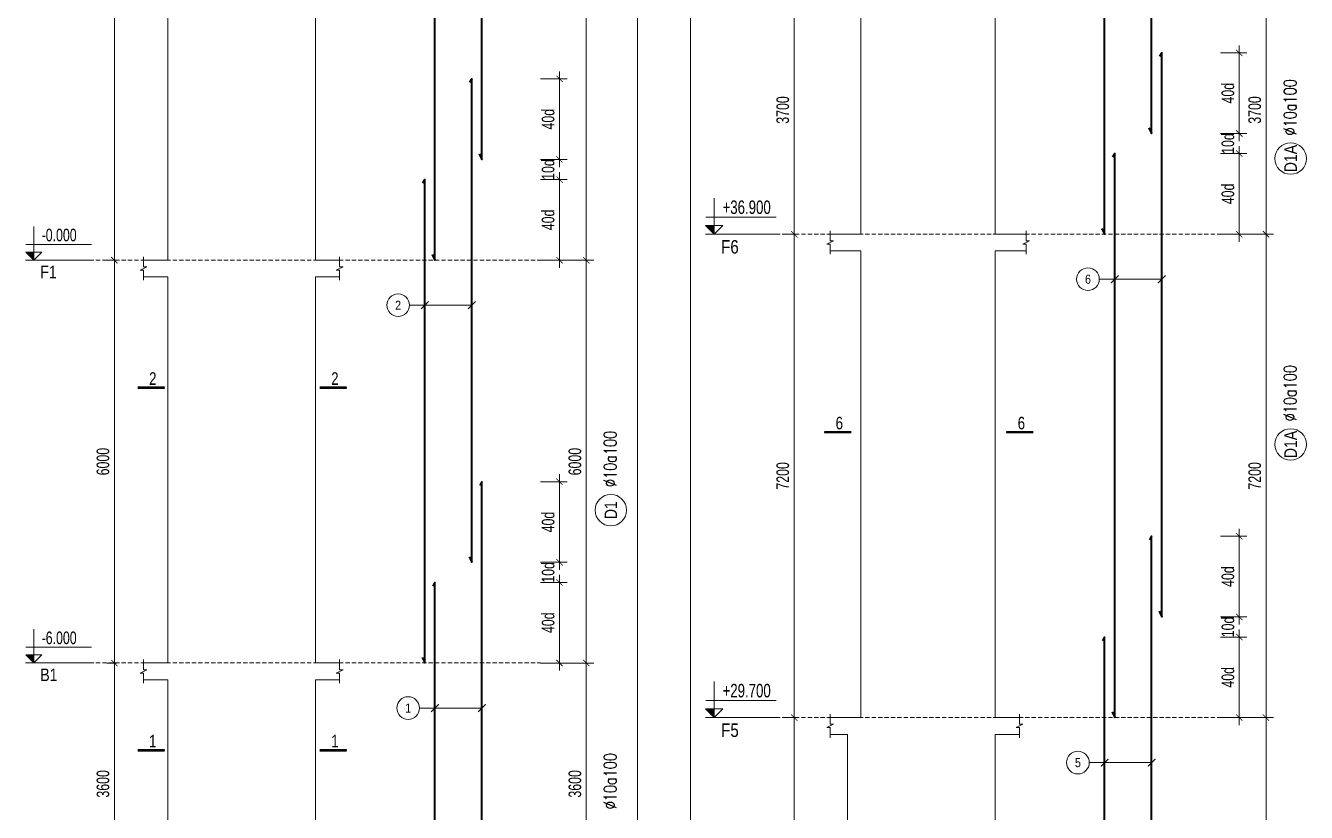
# Model space of a CAD drawing. Header units: millimetres. Extents: x 415878 to 795945, y 85573 to 378758.
# Drawn here: x 685325 to 704398, y 345354 to 357072 of the extents above; entities that cross this region are included whole.
import ezdxf
from ezdxf.enums import TextEntityAlignment as Align
from ezdxf.xclip import XClip

# ---------------------------------------------------------------- set-up
doc = ezdxf.new("R2010")
doc.units = ezdxf.units.MM
doc.linetypes.add('DASHED2', pattern=[9.525, 6.35, -3.175])
doc.layers.get('0').update_dxf_attribs({"lineweight": 20})
doc.layers.get('Defpoints').update_dxf_attribs({"color": 151, "lineweight": 9})
for name, color, linetype, lineweight in [('NDC_S_ANNO', 7, 'Continuous', 20), ('NDC_S_CONTINUOUS', 3, 'Continuous', 20), ('NDC_S_DIM', 1, 'Continuous', 15), ('NDC_S_ENG TITLE', 3, 'Continuous', 20), ('NDC_S_HATCH MATERIAL', 8, 'Continuous', 13), ('NDC_S_LEADER', 1, 'Continuous', 15), ('NDC_S_REBAR NO.', 7, 'Continuous', 20), ('NDC_S_REBAR NO. BOX', 1, 'Continuous', 9), ('NDC_S_STIRRUP', 4, 'Continuous', 40), ('NDC_S_TEXT SYMBOL', 7, 'Continuous', 20), ('NDC_S_VN TEXT', 7, 'Continuous', 20)]:
    doc.layers.add(name, color=color, linetype=linetype, lineweight=lineweight)
doc.styles.add('NDC_ANNO', font='', dxfattribs={"width": 0.8})
doc.styles.add('NDC_ARIAL', font='arial.ttf', dxfattribs={"width": 0.85})
doc.styles.add('NDC_DIM', font='', dxfattribs={"width": 0.75})
doc.styles.add('NDC_ROMANS', font='romans.shx', dxfattribs={"width": 0.7})
doc.styles.add('NDC_VIE TXT', font='arial.ttf', dxfattribs={"width": 0.8})
doc.styles.get('NDC_ANNO').set_extended_font_data('Dotum')
doc.styles.get('NDC_DIM').set_extended_font_data('Dotum')
doc.dimstyles.new('NDC_dim_75', dxfattribs={"dimscale": 75, "dimtxt": 2.5, "dimasz": 1.5, "dimexe": 1.5, "dimexo": 2.5, "dimgap": 1, "dimtad": 1, "dimdec": 0, "dimzin": 0, "dimdsep": 46, "dimtxsty": 'NDC_DIM', "dimblk": 'DIMMARK', "dimcen": 0.09, "dimdle": 1.2, "dimclrd": 1, "dimclre": 1, "dimclrt": 3, "dimadec": 0, "dimazin": 0, "dimtfac": 1, "dimtdec": 0, "dimtix": 1, "dimtofl": 0, "dimtmove": 0, "dimatfit": 3, "dimfxl": 8, "dimfxlon": 1, "dimtolj": 1, "dimtzin": 0, "dimarcsym": 0})

# ---------------------------------------------------------------- blocks, each defined once
blk = doc.blocks.new('*U25')
at = {"layer": 'NDC_S_ANNO', "color": 0, "linetype": 'ByBlock', "lineweight": -2}
blk.add_line((-4.36, 0), (1, 0), dxfattribs=at)
at = {"layer": 'NDC_S_ANNO', "ltscale": 0.005, "const_width": 0.5}
blk.add_lwpolyline([(1, 0), (-4.36, 0)], dxfattribs=at)
at = {"layer": 'NDC_S_TEXT SYMBOL', "linetype": 'ByBlock', "lineweight": -2, "style": 'NDC_ANNO', "width": 0.8}
blk.add_attdef('DETAIL', text='', height=2.5, dxfattribs=at).set_placement((-0.64, 1.82), align=Align.MIDDLE_RIGHT)
blk = doc.blocks.new('*U26')
at = {"layer": 'NDC_S_ANNO', "color": 0, "linetype": 'ByBlock', "lineweight": -2}
blk.add_line((1, 0), (-4.36, 0), dxfattribs=at)
at = {"layer": 'NDC_S_ANNO', "ltscale": 0.005, "const_width": 0.5}
blk.add_lwpolyline([(1, 0), (-4.36, 0)], dxfattribs=at)
at = {"layer": 'NDC_S_TEXT SYMBOL', "linetype": 'ByBlock', "lineweight": -2, "style": 'NDC_ANNO', "width": 0.8}
blk.add_attdef('DETAIL', text='', height=2.5, dxfattribs=at).set_placement((-0.64, 1.82), align=Align.MIDDLE_RIGHT)
blk = doc.blocks.new('DIMMARK')
at = {"layer": 'NDC_S_DIM', "color": 1}
blk.add_line((-1.5, 0), (1, 0), dxfattribs=at)
at = {"layer": 'NDC_S_DIM', "color": 2, "const_width": 0.1}
blk.add_lwpolyline([(-0.42, -0.42), (0.42, 0.42)], dxfattribs=at)
blk = doc.blocks.new('*D663')
at = {"layer": 'Defpoints', "color": 0, "transparency": 16777216}
for p in [(477508, 95329), (477726, 95329), (477726, 91729)]:
    blk.add_point(p, dxfattribs=at)
at = {"layer": 'NDC_S_HATCH MATERIAL', "color": 1, "lineweight": -2, "transparency": 16777216}
for p, q in [((477539, 95329), (477395, 95329)), ((477508, 91842), (477508, 95217)), ((477539, 91729), (477395, 91729))]:
    blk.add_line(p, q, dxfattribs=at)
at = {"layer": 'NDC_S_HATCH MATERIAL', "color": 1, "lineweight": -2, "transparency": 16777216, "xscale": 112.5, "yscale": 112.5, "zscale": 112.5}
for p, rotation in [((477508, 95329), 90), ((477508, 91729), 270)]:
    blk.add_blockref('DIMMARK', p, dxfattribs=dict(at, rotation=rotation))
at = {"layer": 'NDC_S_HATCH MATERIAL', "color": 3, "transparency": 16777216, "insert": (477339, 93529), "char_height": 187.5, "attachment_point": 5, "rotation": 90, "style": 'NDC_DIM'}
blk.add_mtext('\\A1;3600', dxfattribs=at)
blk = doc.blocks.new('*D664')
at = {"layer": 'Defpoints', "color": 0, "transparency": 16777216}
for p in [(477508, 101329), (477726, 101329), (477726, 95329)]:
    blk.add_point(p, dxfattribs=at)
at = {"layer": 'NDC_S_HATCH MATERIAL', "color": 1, "lineweight": -2, "transparency": 16777216}
for p, q in [((477539, 101329), (477395, 101329)), ((477508, 95442), (477508, 101217)), ((477539, 95329), (477395, 95329))]:
    blk.add_line(p, q, dxfattribs=at)
at = {"layer": 'NDC_S_HATCH MATERIAL', "color": 1, "lineweight": -2, "transparency": 16777216, "xscale": 112.5, "yscale": 112.5, "zscale": 112.5}
for p, rotation in [((477508, 101329), 90), ((477508, 95329), 270)]:
    blk.add_blockref('DIMMARK', p, dxfattribs=dict(at, rotation=rotation))
at = {"layer": 'NDC_S_HATCH MATERIAL', "color": 3, "transparency": 16777216, "insert": (477339, 98329), "char_height": 187.5, "attachment_point": 5, "rotation": 90, "style": 'NDC_DIM'}
blk.add_mtext('\\A1;6000', dxfattribs=at)
blk = doc.blocks.new('*D665')
at = {"layer": 'Defpoints', "color": 0, "transparency": 16777216}
for p in [(477508, 111329), (477726, 111329), (477726, 101329)]:
    blk.add_point(p, dxfattribs=at)
at = {"layer": 'NDC_S_HATCH MATERIAL', "color": 1, "lineweight": -2, "transparency": 16777216}
for p, q in [((477539, 111329), (477395, 111329)), ((477508, 101442), (477508, 111217)), ((477539, 101329), (477395, 101329))]:
    blk.add_line(p, q, dxfattribs=at)
at = {"layer": 'NDC_S_HATCH MATERIAL', "color": 1, "lineweight": -2, "transparency": 16777216, "xscale": 112.5, "yscale": 112.5, "zscale": 112.5}
for p, rotation in [((477508, 111329), 90), ((477508, 101329), 270)]:
    blk.add_blockref('DIMMARK', p, dxfattribs=dict(at, rotation=rotation))
at = {"layer": 'NDC_S_HATCH MATERIAL', "color": 3, "transparency": 16777216, "insert": (477339, 106329), "char_height": 187.5, "attachment_point": 5, "rotation": 90, "style": 'NDC_DIM'}
blk.add_mtext('\\A1;10000', dxfattribs=at)
blk = doc.blocks.new('*D668')
at = {"layer": 'Defpoints', "color": 0, "transparency": 16777216}
for p in [(477508, 131029), (477726, 131029), (477726, 123329)]:
    blk.add_point(p, dxfattribs=at)
at = {"layer": 'NDC_S_HATCH MATERIAL', "color": 1, "lineweight": -2, "transparency": 16777216}
for p, q in [((477539, 131029), (477395, 131029)), ((477508, 123442), (477508, 130917)), ((477539, 123329), (477395, 123329))]:
    blk.add_line(p, q, dxfattribs=at)
at = {"layer": 'NDC_S_HATCH MATERIAL', "color": 1, "lineweight": -2, "transparency": 16777216, "xscale": 112.5, "yscale": 112.5, "zscale": 112.5}
for p, rotation in [((477508, 131029), 90), ((477508, 123329), 270)]:
    blk.add_blockref('DIMMARK', p, dxfattribs=dict(at, rotation=rotation))
at = {"layer": 'NDC_S_HATCH MATERIAL', "color": 3, "transparency": 16777216, "insert": (477339, 127179), "char_height": 187.5, "attachment_point": 5, "rotation": 90, "style": 'NDC_DIM'}
blk.add_mtext('\\A1;7700', dxfattribs=at)
blk = doc.blocks.new('*D669')
at = {"layer": 'Defpoints', "color": 0, "transparency": 16777216}
for p in [(477508, 138229), (477726, 138229), (477726, 131029)]:
    blk.add_point(p, dxfattribs=at)
at = {"layer": 'NDC_S_HATCH MATERIAL', "color": 1, "lineweight": -2, "transparency": 16777216}
for p, q in [((477539, 138229), (477395, 138229)), ((477508, 131142), (477508, 138117)), ((477539, 131029), (477395, 131029))]:
    blk.add_line(p, q, dxfattribs=at)
at = {"layer": 'NDC_S_HATCH MATERIAL', "color": 1, "lineweight": -2, "transparency": 16777216, "xscale": 112.5, "yscale": 112.5, "zscale": 112.5}
for p, rotation in [((477508, 138229), 90), ((477508, 131029), 270)]:
    blk.add_blockref('DIMMARK', p, dxfattribs=dict(at, rotation=rotation))
at = {"layer": 'NDC_S_HATCH MATERIAL', "color": 3, "transparency": 16777216, "insert": (477339, 134629), "char_height": 187.5, "attachment_point": 5, "rotation": 90, "style": 'NDC_DIM'}
blk.add_mtext('\\A1;7200', dxfattribs=at)
blk = doc.blocks.new('*D670')
at = {"layer": 'Defpoints', "color": 0, "transparency": 16777216}
for p in [(477508, 141929), (477726, 141929), (477726, 138229)]:
    blk.add_point(p, dxfattribs=at)
at = {"layer": 'NDC_S_HATCH MATERIAL', "color": 1, "lineweight": -2, "transparency": 16777216}
for p, q in [((477539, 141929), (477395, 141929)), ((477508, 138342), (477508, 141817)), ((477539, 138229), (477395, 138229))]:
    blk.add_line(p, q, dxfattribs=at)
at = {"layer": 'NDC_S_HATCH MATERIAL', "color": 1, "lineweight": -2, "transparency": 16777216, "xscale": 112.5, "yscale": 112.5, "zscale": 112.5}
for p, rotation in [((477508, 141929), 90), ((477508, 138229), 270)]:
    blk.add_blockref('DIMMARK', p, dxfattribs=dict(at, rotation=rotation))
at = {"layer": 'NDC_S_HATCH MATERIAL', "color": 3, "transparency": 16777216, "insert": (477339, 140079), "char_height": 187.5, "attachment_point": 5, "rotation": 90, "style": 'NDC_DIM'}
blk.add_mtext('\\A1;3700', dxfattribs=at)
blk = doc.blocks.new('*D701')
at = {"layer": 'Defpoints', "color": 0, "transparency": 16777216}
for p in [(480503, 96529), (484137, 96529), (480503, 95329)]:
    blk.add_point(p, dxfattribs=at)
at = {"layer": 'NDC_S_HATCH MATERIAL', "color": 1, "lineweight": -2, "transparency": 16777216}
for p, q in [((483856, 96529), (484249, 96529)), ((484137, 95442), (484137, 96417)), ((483856, 95329), (484249, 95329))]:
    blk.add_line(p, q, dxfattribs=at)
at = {"layer": 'NDC_S_HATCH MATERIAL', "color": 1, "lineweight": -2, "transparency": 16777216, "xscale": 112.5, "yscale": 112.5, "zscale": 112.5}
for p, rotation in [((484137, 96529), 90), ((484137, 95329), 270)]:
    blk.add_blockref('DIMMARK', p, dxfattribs=dict(at, rotation=rotation))
at = {"layer": 'NDC_S_HATCH MATERIAL', "color": 3, "transparency": 16777216, "insert": (483968, 95929), "char_height": 187.5, "attachment_point": 5, "rotation": 90, "style": 'NDC_DIM'}
blk.add_mtext('\\A1;\\A1;40d', dxfattribs=at)
blk = doc.blocks.new('*D702')
at = {"layer": 'Defpoints', "color": 0, "transparency": 16777216}
for p in [(480503, 96829), (484137, 96829), (480503, 96529)]:
    blk.add_point(p, dxfattribs=at)
at = {"layer": 'NDC_S_HATCH MATERIAL', "color": 1, "lineweight": -2, "transparency": 16777216}
for p, q in [((484137, 96942), (484137, 97054)), ((483856, 96829), (484249, 96829)), ((483856, 96529), (484249, 96529)), ((484137, 96417), (484137, 96304))]:
    blk.add_line(p, q, dxfattribs=at)
at = {"layer": 'NDC_S_HATCH MATERIAL', "color": 1, "lineweight": -2, "transparency": 16777216, "xscale": 112.5, "yscale": 112.5, "zscale": 112.5}
for p, rotation in [((484137, 96829), 270), ((484137, 96529), 90)]:
    blk.add_blockref('DIMMARK', p, dxfattribs=dict(at, rotation=rotation))
at = {"layer": 'NDC_S_HATCH MATERIAL', "color": 3, "transparency": 16777216, "insert": (483968, 96679), "char_height": 187.5, "attachment_point": 5, "rotation": 90, "style": 'NDC_DIM'}
blk.add_mtext('\\A1;\\A1;10d', dxfattribs=at)
blk = doc.blocks.new('*D703')
at = {"layer": 'Defpoints', "color": 0, "transparency": 16777216}
for p in [(480503, 98029), (484137, 98029), (480503, 96829)]:
    blk.add_point(p, dxfattribs=at)
at = {"layer": 'NDC_S_HATCH MATERIAL', "color": 1, "lineweight": -2, "transparency": 16777216}
for p, q in [((483856, 98029), (484249, 98029)), ((484137, 96942), (484137, 97917)), ((483856, 96829), (484249, 96829))]:
    blk.add_line(p, q, dxfattribs=at)
at = {"layer": 'NDC_S_HATCH MATERIAL', "color": 1, "lineweight": -2, "transparency": 16777216, "xscale": 112.5, "yscale": 112.5, "zscale": 112.5}
for p, rotation in [((484137, 98029), 90), ((484137, 96829), 270)]:
    blk.add_blockref('DIMMARK', p, dxfattribs=dict(at, rotation=rotation))
at = {"layer": 'NDC_S_HATCH MATERIAL', "color": 3, "transparency": 16777216, "insert": (483968, 97429), "char_height": 187.5, "attachment_point": 5, "rotation": 90, "style": 'NDC_DIM'}
blk.add_mtext('\\A1;\\A1;40d', dxfattribs=at)
blk = doc.blocks.new('*D704')
at = {"layer": 'Defpoints', "color": 0, "transparency": 16777216}
for p in [(480503, 102529), (484137, 102529), (480503, 101329)]:
    blk.add_point(p, dxfattribs=at)
at = {"layer": 'NDC_S_HATCH MATERIAL', "color": 1, "lineweight": -2, "transparency": 16777216}
for p, q in [((483856, 102529), (484249, 102529)), ((484137, 101442), (484137, 102417)), ((483856, 101329), (484249, 101329))]:
    blk.add_line(p, q, dxfattribs=at)
at = {"layer": 'NDC_S_HATCH MATERIAL', "color": 1, "lineweight": -2, "transparency": 16777216, "xscale": 112.5, "yscale": 112.5, "zscale": 112.5}
for p, rotation in [((484137, 102529), 90), ((484137, 101329), 270)]:
    blk.add_blockref('DIMMARK', p, dxfattribs=dict(at, rotation=rotation))
at = {"layer": 'NDC_S_HATCH MATERIAL', "color": 3, "transparency": 16777216, "insert": (483968, 101929), "char_height": 187.5, "attachment_point": 5, "rotation": 90, "style": 'NDC_DIM'}
blk.add_mtext('\\A1;\\A1;40d', dxfattribs=at)
blk = doc.blocks.new('*D705')
at = {"layer": 'Defpoints', "color": 0, "transparency": 16777216}
for p in [(480503, 102829), (484137, 102829), (480503, 102529)]:
    blk.add_point(p, dxfattribs=at)
at = {"layer": 'NDC_S_HATCH MATERIAL', "color": 1, "lineweight": -2, "transparency": 16777216}
for p, q in [((484137, 102942), (484137, 103054)), ((483856, 102829), (484249, 102829)), ((483856, 102529), (484249, 102529)), ((484137, 102417), (484137, 102304))]:
    blk.add_line(p, q, dxfattribs=at)
at = {"layer": 'NDC_S_HATCH MATERIAL', "color": 1, "lineweight": -2, "transparency": 16777216, "xscale": 112.5, "yscale": 112.5, "zscale": 112.5}
for p, rotation in [((484137, 102829), 270), ((484137, 102529), 90)]:
    blk.add_blockref('DIMMARK', p, dxfattribs=dict(at, rotation=rotation))
at = {"layer": 'NDC_S_HATCH MATERIAL', "color": 3, "transparency": 16777216, "insert": (483968, 102679), "char_height": 187.5, "attachment_point": 5, "rotation": 90, "style": 'NDC_DIM'}
blk.add_mtext('\\A1;\\A1;10d', dxfattribs=at)
blk = doc.blocks.new('*D706')
at = {"layer": 'Defpoints', "color": 0, "transparency": 16777216}
for p in [(480503, 104029), (484137, 104029), (480503, 102829)]:
    blk.add_point(p, dxfattribs=at)
at = {"layer": 'NDC_S_HATCH MATERIAL', "color": 1, "lineweight": -2, "transparency": 16777216}
for p, q in [((483856, 104029), (484249, 104029)), ((484137, 102942), (484137, 103917)), ((483856, 102829), (484249, 102829))]:
    blk.add_line(p, q, dxfattribs=at)
at = {"layer": 'NDC_S_HATCH MATERIAL', "color": 1, "lineweight": -2, "transparency": 16777216, "xscale": 112.5, "yscale": 112.5, "zscale": 112.5}
for p, rotation in [((484137, 104029), 90), ((484137, 102829), 270)]:
    blk.add_blockref('DIMMARK', p, dxfattribs=dict(at, rotation=rotation))
at = {"layer": 'NDC_S_HATCH MATERIAL', "color": 3, "transparency": 16777216, "insert": (483968, 103429), "char_height": 187.5, "attachment_point": 5, "rotation": 90, "style": 'NDC_DIM'}
blk.add_mtext('\\A1;\\A1;40d', dxfattribs=at)
blk = doc.blocks.new('*D716')
at = {"layer": 'Defpoints', "color": 0, "transparency": 16777216}
for p in [(480503, 132229), (484137, 132229), (480503, 131029)]:
    blk.add_point(p, dxfattribs=at)
at = {"layer": 'NDC_S_HATCH MATERIAL', "color": 1, "lineweight": -2, "transparency": 16777216}
for p, q in [((483856, 132229), (484249, 132229)), ((484137, 131142), (484137, 132117)), ((483856, 131029), (484249, 131029))]:
    blk.add_line(p, q, dxfattribs=at)
at = {"layer": 'NDC_S_HATCH MATERIAL', "color": 1, "lineweight": -2, "transparency": 16777216, "xscale": 112.5, "yscale": 112.5, "zscale": 112.5}
for p, rotation in [((484137, 132229), 90), ((484137, 131029), 270)]:
    blk.add_blockref('DIMMARK', p, dxfattribs=dict(at, rotation=rotation))
at = {"layer": 'NDC_S_HATCH MATERIAL', "color": 3, "transparency": 16777216, "insert": (483968, 131629), "char_height": 187.5, "attachment_point": 5, "rotation": 90, "style": 'NDC_DIM'}
blk.add_mtext('\\A1;\\A1;40d', dxfattribs=at)
blk = doc.blocks.new('*D717')
at = {"layer": 'Defpoints', "color": 0, "transparency": 16777216}
for p in [(480503, 132529), (484137, 132529), (480503, 132229)]:
    blk.add_point(p, dxfattribs=at)
at = {"layer": 'NDC_S_HATCH MATERIAL', "color": 1, "lineweight": -2, "transparency": 16777216}
for p, q in [((484137, 132642), (484137, 132754)), ((483856, 132529), (484249, 132529)), ((483856, 132229), (484249, 132229)), ((484137, 132117), (484137, 132004))]:
    blk.add_line(p, q, dxfattribs=at)
at = {"layer": 'NDC_S_HATCH MATERIAL', "color": 1, "lineweight": -2, "transparency": 16777216, "xscale": 112.5, "yscale": 112.5, "zscale": 112.5}
for p, rotation in [((484137, 132529), 270), ((484137, 132229), 90)]:
    blk.add_blockref('DIMMARK', p, dxfattribs=dict(at, rotation=rotation))
at = {"layer": 'NDC_S_HATCH MATERIAL', "color": 3, "transparency": 16777216, "insert": (483968, 132379), "char_height": 187.5, "attachment_point": 5, "rotation": 90, "style": 'NDC_DIM'}
blk.add_mtext('\\A1;\\A1;10d', dxfattribs=at)
blk = doc.blocks.new('*D718')
at = {"layer": 'Defpoints', "color": 0, "transparency": 16777216}
for p in [(480503, 133729), (484137, 133729), (480503, 132529)]:
    blk.add_point(p, dxfattribs=at)
at = {"layer": 'NDC_S_HATCH MATERIAL', "color": 1, "lineweight": -2, "transparency": 16777216}
for p, q in [((483856, 133729), (484249, 133729)), ((484137, 132642), (484137, 133617)), ((483856, 132529), (484249, 132529))]:
    blk.add_line(p, q, dxfattribs=at)
at = {"layer": 'NDC_S_HATCH MATERIAL', "color": 1, "lineweight": -2, "transparency": 16777216, "xscale": 112.5, "yscale": 112.5, "zscale": 112.5}
for p, rotation in [((484137, 133729), 90), ((484137, 132529), 270)]:
    blk.add_blockref('DIMMARK', p, dxfattribs=dict(at, rotation=rotation))
at = {"layer": 'NDC_S_HATCH MATERIAL', "color": 3, "transparency": 16777216, "insert": (483968, 133129), "char_height": 187.5, "attachment_point": 5, "rotation": 90, "style": 'NDC_DIM'}
blk.add_mtext('\\A1;\\A1;40d', dxfattribs=at)
blk = doc.blocks.new('*D719')
at = {"layer": 'Defpoints', "color": 0, "transparency": 16777216}
for p in [(480503, 139429), (484137, 139429), (480503, 138229)]:
    blk.add_point(p, dxfattribs=at)
at = {"layer": 'NDC_S_HATCH MATERIAL', "color": 1, "lineweight": -2, "transparency": 16777216}
for p, q in [((483856, 139429), (484249, 139429)), ((484137, 138342), (484137, 139317)), ((483856, 138229), (484249, 138229))]:
    blk.add_line(p, q, dxfattribs=at)
at = {"layer": 'NDC_S_HATCH MATERIAL', "color": 1, "lineweight": -2, "transparency": 16777216, "xscale": 112.5, "yscale": 112.5, "zscale": 112.5}
for p, rotation in [((484137, 139429), 90), ((484137, 138229), 270)]:
    blk.add_blockref('DIMMARK', p, dxfattribs=dict(at, rotation=rotation))
at = {"layer": 'NDC_S_HATCH MATERIAL', "color": 3, "transparency": 16777216, "insert": (483968, 138829), "char_height": 187.5, "attachment_point": 5, "rotation": 90, "style": 'NDC_DIM'}
blk.add_mtext('\\A1;\\A1;40d', dxfattribs=at)
blk = doc.blocks.new('*D720')
at = {"layer": 'Defpoints', "color": 0, "transparency": 16777216}
for p in [(480503, 139729), (484137, 139729), (480503, 139429)]:
    blk.add_point(p, dxfattribs=at)
at = {"layer": 'NDC_S_HATCH MATERIAL', "color": 1, "lineweight": -2, "transparency": 16777216}
for p, q in [((484137, 139842), (484137, 139954)), ((483856, 139729), (484249, 139729)), ((483856, 139429), (484249, 139429)), ((484137, 139317), (484137, 139204))]:
    blk.add_line(p, q, dxfattribs=at)
at = {"layer": 'NDC_S_HATCH MATERIAL', "color": 1, "lineweight": -2, "transparency": 16777216, "xscale": 112.5, "yscale": 112.5, "zscale": 112.5}
for p, rotation in [((484137, 139729), 270), ((484137, 139429), 90)]:
    blk.add_blockref('DIMMARK', p, dxfattribs=dict(at, rotation=rotation))
at = {"layer": 'NDC_S_HATCH MATERIAL', "color": 3, "transparency": 16777216, "insert": (483968, 139579), "char_height": 187.5, "attachment_point": 5, "rotation": 90, "style": 'NDC_DIM'}
blk.add_mtext('\\A1;\\A1;10d', dxfattribs=at)
blk = doc.blocks.new('*D721')
at = {"layer": 'Defpoints', "color": 0, "transparency": 16777216}
for p in [(480503, 140929), (484137, 140929), (480503, 139729)]:
    blk.add_point(p, dxfattribs=at)
at = {"layer": 'NDC_S_HATCH MATERIAL', "color": 1, "lineweight": -2, "transparency": 16777216}
for p, q in [((483856, 140929), (484249, 140929)), ((484137, 139842), (484137, 140817)), ((483856, 139729), (484249, 139729))]:
    blk.add_line(p, q, dxfattribs=at)
at = {"layer": 'NDC_S_HATCH MATERIAL', "color": 1, "lineweight": -2, "transparency": 16777216, "xscale": 112.5, "yscale": 112.5, "zscale": 112.5}
for p, rotation in [((484137, 140929), 90), ((484137, 139729), 270)]:
    blk.add_blockref('DIMMARK', p, dxfattribs=dict(at, rotation=rotation))
at = {"layer": 'NDC_S_HATCH MATERIAL', "color": 3, "transparency": 16777216, "insert": (483968, 140329), "char_height": 187.5, "attachment_point": 5, "rotation": 90, "style": 'NDC_DIM'}
blk.add_mtext('\\A1;\\A1;40d', dxfattribs=at)
blk = doc.blocks.new('*D768')
at = {"layer": 'Defpoints', "color": 0, "transparency": 16777216}
for p in [(480503, 95329), (484535, 95329), (480503, 91729)]:
    blk.add_point(p, dxfattribs=at)
at = {"layer": 'NDC_S_VN TEXT', "color": 1, "lineweight": -2, "transparency": 16777216}
for p, q in [((484254, 95329), (484648, 95329)), ((484535, 91842), (484535, 95217)), ((484254, 91729), (484648, 91729))]:
    blk.add_line(p, q, dxfattribs=at)
at = {"layer": 'NDC_S_VN TEXT', "color": 1, "lineweight": -2, "transparency": 16777216, "xscale": 112.5, "yscale": 112.5, "zscale": 112.5}
for p, rotation in [((484535, 95329), 90), ((484535, 91729), 270)]:
    blk.add_blockref('DIMMARK', p, dxfattribs=dict(at, rotation=rotation))
at = {"layer": 'NDC_S_VN TEXT', "color": 3, "transparency": 16777216, "insert": (484367, 93529), "char_height": 187.5, "attachment_point": 5, "rotation": 90, "style": 'NDC_DIM'}
blk.add_mtext('\\A1;3600', dxfattribs=at)
blk = doc.blocks.new('*D769')
at = {"layer": 'Defpoints', "color": 0, "transparency": 16777216}
for p in [(480503, 101329), (484535, 101329), (480503, 95329)]:
    blk.add_point(p, dxfattribs=at)
at = {"layer": 'NDC_S_VN TEXT', "color": 1, "lineweight": -2, "transparency": 16777216}
for p, q in [((484254, 101329), (484648, 101329)), ((484535, 95442), (484535, 101217)), ((484254, 95329), (484648, 95329))]:
    blk.add_line(p, q, dxfattribs=at)
at = {"layer": 'NDC_S_VN TEXT', "color": 1, "lineweight": -2, "transparency": 16777216, "xscale": 112.5, "yscale": 112.5, "zscale": 112.5}
for p, rotation in [((484535, 101329), 90), ((484535, 95329), 270)]:
    blk.add_blockref('DIMMARK', p, dxfattribs=dict(at, rotation=rotation))
at = {"layer": 'NDC_S_VN TEXT', "color": 3, "transparency": 16777216, "insert": (484367, 98329), "char_height": 187.5, "attachment_point": 5, "rotation": 90, "style": 'NDC_DIM'}
blk.add_mtext('\\A1;6000', dxfattribs=at)
blk = doc.blocks.new('*D770')
at = {"layer": 'Defpoints', "color": 0, "transparency": 16777216}
for p in [(480503, 111329), (484535, 111329), (480503, 101329)]:
    blk.add_point(p, dxfattribs=at)
at = {"layer": 'NDC_S_VN TEXT', "color": 1, "lineweight": -2, "transparency": 16777216}
for p, q in [((484254, 111329), (484648, 111329)), ((484535, 101442), (484535, 111217)), ((484254, 101329), (484648, 101329))]:
    blk.add_line(p, q, dxfattribs=at)
at = {"layer": 'NDC_S_VN TEXT', "color": 1, "lineweight": -2, "transparency": 16777216, "xscale": 112.5, "yscale": 112.5, "zscale": 112.5}
for p, rotation in [((484535, 111329), 90), ((484535, 101329), 270)]:
    blk.add_blockref('DIMMARK', p, dxfattribs=dict(at, rotation=rotation))
at = {"layer": 'NDC_S_VN TEXT', "color": 3, "transparency": 16777216, "insert": (484367, 106329), "char_height": 187.5, "attachment_point": 5, "rotation": 90, "style": 'NDC_DIM'}
blk.add_mtext('\\A1;10000', dxfattribs=at)
blk = doc.blocks.new('*D773')
at = {"layer": 'Defpoints', "color": 0, "transparency": 16777216}
for p in [(480503, 131029), (484535, 131029), (480503, 123329)]:
    blk.add_point(p, dxfattribs=at)
at = {"layer": 'NDC_S_VN TEXT', "color": 1, "lineweight": -2, "transparency": 16777216}
for p, q in [((484254, 131029), (484648, 131029)), ((484535, 123442), (484535, 130917)), ((484254, 123329), (484648, 123329))]:
    blk.add_line(p, q, dxfattribs=at)
at = {"layer": 'NDC_S_VN TEXT', "color": 1, "lineweight": -2, "transparency": 16777216, "xscale": 112.5, "yscale": 112.5, "zscale": 112.5}
for p, rotation in [((484535, 131029), 90), ((484535, 123329), 270)]:
    blk.add_blockref('DIMMARK', p, dxfattribs=dict(at, rotation=rotation))
at = {"layer": 'NDC_S_VN TEXT', "color": 3, "transparency": 16777216, "insert": (484367, 127179), "char_height": 187.5, "attachment_point": 5, "rotation": 90, "style": 'NDC_DIM'}
blk.add_mtext('\\A1;7700', dxfattribs=at)
blk = doc.blocks.new('*D774')
at = {"layer": 'Defpoints', "color": 0, "transparency": 16777216}
for p in [(480503, 138229), (484535, 138229), (480503, 131029)]:
    blk.add_point(p, dxfattribs=at)
at = {"layer": 'NDC_S_VN TEXT', "color": 1, "lineweight": -2, "transparency": 16777216}
for p, q in [((484254, 138229), (484648, 138229)), ((484535, 131142), (484535, 138117)), ((484254, 131029), (484648, 131029))]:
    blk.add_line(p, q, dxfattribs=at)
at = {"layer": 'NDC_S_VN TEXT', "color": 1, "lineweight": -2, "transparency": 16777216, "xscale": 112.5, "yscale": 112.5, "zscale": 112.5}
for p, rotation in [((484535, 138229), 90), ((484535, 131029), 270)]:
    blk.add_blockref('DIMMARK', p, dxfattribs=dict(at, rotation=rotation))
at = {"layer": 'NDC_S_VN TEXT', "color": 3, "transparency": 16777216, "insert": (484367, 134629), "char_height": 187.5, "attachment_point": 5, "rotation": 90, "style": 'NDC_DIM'}
blk.add_mtext('\\A1;7200', dxfattribs=at)
blk = doc.blocks.new('*D775')
at = {"layer": 'Defpoints', "color": 0, "transparency": 16777216}
for p in [(480503, 141929), (484535, 141929), (480503, 138229)]:
    blk.add_point(p, dxfattribs=at)
at = {"layer": 'NDC_S_VN TEXT', "color": 1, "lineweight": -2, "transparency": 16777216}
for p, q in [((484254, 141929), (484648, 141929)), ((484535, 138342), (484535, 141817)), ((484254, 138229), (484648, 138229))]:
    blk.add_line(p, q, dxfattribs=at)
at = {"layer": 'NDC_S_VN TEXT', "color": 1, "lineweight": -2, "transparency": 16777216, "xscale": 112.5, "yscale": 112.5, "zscale": 112.5}
for p, rotation in [((484535, 141929), 90), ((484535, 138229), 270)]:
    blk.add_blockref('DIMMARK', p, dxfattribs=dict(at, rotation=rotation))
at = {"layer": 'NDC_S_VN TEXT', "color": 3, "transparency": 16777216, "insert": (484367, 140079), "char_height": 187.5, "attachment_point": 5, "rotation": 90, "style": 'NDC_DIM'}
blk.add_mtext('\\A1;3700', dxfattribs=at)
blk = doc.blocks.new('CD')
at = {"layer": 'NDC_S_ANNO'}
blk.add_hatch(color=3, dxfattribs=at).paths.add_polyline_path([(0, 160), (-161, 160), (0, 0)])
at = {"layer": 'NDC_S_ANNO', "ltscale": 50}
h = blk.add_hatch(dxfattribs=at)
h.set_pattern_fill('ANSI31', color=256, scale=140.6, style=0)
h.paths.add_polyline_path([(0, 160), (0, 0), (161, 160)])
for p, q in [((-159, 314), (1147, 314)), ((1156, 0), (-164, 0))]:
    blk.add_line(p, q, dxfattribs=at)
for points in [[(0, 669), (0, 0)], [(0, 0), (-161, 160), (0, 160)], [(0, 0), (161, 160), (0, 160)]]:
    blk.add_lwpolyline(points, dxfattribs=at)
at = {"layer": 'NDC_S_TEXT SYMBOL', "color": 3, "style": 'NDC_DIM', "width": 0.7}
blk.add_attdef('COT', (154, 375), '', height=250, dxfattribs=at)
blk = doc.blocks.new('MATDUNGCOTC5')
at = {"layer": 'NDC_S_CONTINUOUS'}
for points in [[(478042.9, 138229.4), (478502.9, 138229.4), (478502.9, 141679.4), (478042.9, 141679.4)], [(480962.9, 138229.4), (480502.9, 138229.4), (480502.9, 141679.4), (480962.9, 141679.4)], [(478042.9, 131029.4), (478502.9, 131029.4), (478502.9, 137979.4), (478042.9, 137979.4)], [(480862.9, 131029.4), (480502.9, 131029.4), (480502.9, 137979.4), (480962.9, 137979.4)], [(477942.9, 123329.4), (478302.9, 123329.4), (478302.9, 130779.4), (478042.9, 130779.4)], [(480862.9, 123329.4), (480502.9, 123329.4), (480502.9, 130779.4), (480862.9, 130779.4)], [(477942.9, 101329.4), (478302.9, 101329.4), (478302.9, 111079.4), (477942.9, 111079.4)], [(480862.9, 101329.4), (480502.9, 101329.4), (480502.9, 111079.4), (480862.9, 111079.4)], [(477942.9, 95329.4), (478302.9, 95329.4), (478302.9, 101079.4), (477942.9, 101079.4)], [(480862.9, 95329.4), (480502.9, 95329.4), (480502.9, 101079.4), (480862.9, 101079.4)], [(477942.9, 91729.4), (478302.9, 91729.4), (478302.9, 95079.4), (477942.9, 95079.4)], [(480862.9, 91729.4), (480502.9, 91729.4), (480502.9, 95079.4), (480862.9, 95079.4)]]:
    blk.add_lwpolyline(points, dxfattribs=at)
at = {"layer": 'NDC_S_DIM', "ltscale": 40}
for points in [[(478042.9, 137929.4), (478042.9, 138079.4), (477992.9, 138079.4), (478092.9, 138129.4), (478042.9, 138129.4), (478042.9, 138279.4)], [(480962.9, 137929.4), (480962.9, 138079.4), (480912.9, 138079.4), (481012.9, 138129.4), (480962.9, 138129.4), (480962.9, 138279.4)], [(478042.9, 131079.4), (478042.9, 130929.4), (478092.9, 130929.4), (477992.9, 130879.4), (478042.9, 130879.4), (478042.9, 130729.4)], [(480862.9, 130729.4), (480862.9, 130879.4), (480812.9, 130879.4), (480912.9, 130929.4), (480862.9, 130929.4), (480862.9, 131079.4)], [(477942.9, 101029.4), (477942.9, 101179.4), (477892.9, 101179.4), (477992.9, 101229.4), (477942.9, 101229.4), (477942.9, 101379.4)], [(480862.9, 101029.4), (480862.9, 101179.4), (480812.9, 101179.4), (480912.9, 101229.4), (480862.9, 101229.4), (480862.9, 101379.4)], [(477942.9, 95029.4), (477942.9, 95179.4), (477892.9, 95179.4), (477992.9, 95229.4), (477942.9, 95229.4), (477942.9, 95379.4)], [(480862.9, 95029.4), (480862.9, 95179.4), (480812.9, 95179.4), (480912.9, 95229.4), (480862.9, 95229.4), (480862.9, 95379.4)]]:
    blk.add_lwpolyline(points, dxfattribs=at)
at = {"layer": 'NDC_S_HATCH MATERIAL', "linetype": 'DASHED2', "ltscale": 10}
for p, q in [((476186.2, 138229.4), (483855.7, 138229.4)), ((476186.2, 131029.4), (483855.7, 131029.4)), ((476186.2, 101329.4), (483855.7, 101329.4)), ((476186.2, 95329.4), (483855.7, 95329.4))]:
    blk.add_line(p, q, dxfattribs=at)
at = {"layer": 'NDC_S_LEADER', "ltscale": 0.005}
for centre in [(481883.6, 137558.3), (481733.6, 130358.3), (481733.6, 100658.3), (481883.6, 94658.3)]:
    blk.add_circle(centre, 168.7, dxfattribs=at)
at = {"layer": 'NDC_S_REBAR NO. BOX'}
for centre in [(484901.1, 139355.6), (484901.1, 135097.2), (484901.1, 97605.6)]:
    blk.add_circle(centre, 234.8, dxfattribs=at)
at = {"layer": 'NDC_S_STIRRUP'}
for points in [[(482791.5, 139812.8), (482831.5, 139729.4), (482831.5, 148329.4), (482798, 148274.6)], [(482091.5, 138312.8), (482131.5, 138229.4), (482131.5, 146829.4), (482098, 146774.6)], [(482941.5, 132612.8), (482981.5, 132529.4), (482981.5, 140929.4), (482948, 140874.6)], [(482241.5, 131112.8), (482281.5, 131029.4), (482281.5, 139429.4), (482248, 139374.6)], [(482791.5, 124912.8), (482831.5, 124829.4), (482831.5, 133729.4), (482798, 133674.6)], [(482091.5, 123412.8), (482131.5, 123329.4), (482131.5, 132229.4), (482098, 132174.6)], [(482941.5, 102912.8), (482981.5, 102829.4), (482981.5, 114021.4), (482948, 113966.5)], [(482241.5, 101412.8), (482281.5, 101329.4), (482281.5, 112521.4), (482248, 112466.5)], [(482791.5, 96912.8), (482831.5, 96829.4), (482831.5, 104029.4), (482798, 103974.6)], [(482091.5, 95412.8), (482131.5, 95329.4), (482131.5, 102529.4), (482098, 102474.6)], [(482941.5, 89712.8), (482981.5, 89629.4), (482981.5, 98029.4), (482948, 97974.6)], [(482241.5, 88212.8), (482281.5, 88129.4), (482281.5, 96529.4), (482248, 96474.6)]]:
    blk.add_lwpolyline(points, dxfattribs=at)
at = {"layer": 'NDC_S_DIM'}
ref = blk.add_blockref('CD', (476317.9, 138229.4), dxfattribs=dict(at, xscale=0.803571428579744, yscale=0.803571428579744, zscale=0.803571428579744))
ref.add_attrib('COT', '+36.900', (476441.6, 138530.4), dxfattribs={"layer": '0', "color": 3, "height": 200.89, "style": 'NDC_DIM', "width": 0.75})
at = {"layer": 'NDC_S_DIM', "color": 2, "xscale": 75, "yscale": 75, "zscale": 75}
for name, p, values in [('*U25', (478282.9, 135279.3), {'DETAIL': '6'}), ('*U26', (480994, 135279.3), {'DETAIL': '6'}), ('*U25', (478182.9, 99429.3), {'DETAIL': '2'}), ('*U26', (480894, 99429.3), {'DETAIL': '2'}), ('*U25', (478182.9, 94029.3), {'DETAIL': '1'}), ('*U26', (480894, 94029.3), {'DETAIL': '1'})]:
    blk.add_blockref(name, p, dxfattribs=at).add_auto_attribs(values)
at = {"layer": 'NDC_S_DIM'}
ref = blk.add_blockref('CD', (476317.9, 131029.4), dxfattribs=dict(at, xscale=0.803571428579744, yscale=0.803571428579744, zscale=0.803571428579744))
ref.add_attrib('COT', '+29.700', (476441.6, 131330.4), dxfattribs={"layer": '0', "color": 3, "height": 200.89, "style": 'NDC_DIM', "width": 0.75})
ref = blk.add_blockref('CD', (476309.1, 101329.4), dxfattribs=dict(at, xscale=0.75, yscale=0.75, zscale=0.75))
ref.add_attrib('COT', '-0.000', (476424.6, 101610.4), dxfattribs={"layer": '0', "color": 6, "height": 187.5, "style": 'NDC_DIM', "width": 0.75})
ref = blk.add_blockref('CD', (476309.1, 95329.4), dxfattribs=dict(at, xscale=0.75, yscale=0.75, zscale=0.75))
ref.add_attrib('COT', '-6.000', (476424.6, 95610.4), dxfattribs={"layer": '0', "color": 3, "height": 187.5, "style": 'NDC_DIM', "width": 0.75})
at = {"layer": 'NDC_S_ENG TITLE', "ltscale": 3, "style": 'NDC_ROMANS', "width": 0.75}
for p in [(484986.2, 139699.9), (484986.2, 135441.5), (484986.2, 97949.9), (484986.2, 93149.9)]:
    blk.add_text('%%C10a100', height=187.5, rotation=90, dxfattribs=at).set_placement(p)
at = {"layer": 'NDC_S_REBAR NO.', "style": 'NDC_ARIAL', "width": 0.8}
for s, p in [('D1A', (484901.1, 139355.6)), ('D1A', (484901.1, 135097.2)), ('D1', (484901.1, 97605.6))]:
    blk.add_text(s, height=187.5, rotation=90, dxfattribs=at).set_placement(p, align=Align.MIDDLE_CENTER)
at = {"layer": 'NDC_S_VN TEXT', "style": 'NDC_VIE TXT', "width": 0.8}
for s, height, p in [('F6', 200.89, (476420.7, 138041)), ('F5', 200.89, (476420.7, 130841)), ('F1', 187.5, (476405, 101153.5)), ('B1', 187.5, (476405, 95153.5))]:
    blk.add_text(s, height=height, dxfattribs=at).set_placement(p, align=Align.MIDDLE_LEFT)
at = {"layer": 'NDC_S_VN TEXT', "style": 'NDC_ARIAL', "width": 0.85}
for s, p in [('6', (481883.6, 137558.3)), ('5', (481733.6, 130358.3)), ('2', (481733.6, 100658.3)), ('1', (481883.6, 94658.3))]:
    blk.add_text(s, height=135, dxfattribs=at).set_placement(p, align=Align.MIDDLE_CENTER)
at = {"layer": 'NDC_S_HATCH MATERIAL'}
for base, p1, p2, picture, middle in [((477507.8, 141929.4), (477726.4, 138229.4), (477726.4, 141929.4), '*D670', (477339, 140079.4)), ((477507.8, 138229.4), (477726.4, 131029.4), (477726.4, 138229.4), '*D669', (477339, 134629.4)), ((477507.8, 131029.4), (477726.4, 123329.4), (477726.4, 131029.4), '*D668', (477339, 127179.4)), ((477507.8, 111329.4), (477726.4, 101329.4), (477726.4, 111329.4), '*D665', (477339, 106329.4)), ((477507.8, 101329.4), (477726.4, 95329.4), (477726.4, 101329.4), '*D664', (477339, 98329.4)), ((477507.8, 95329.4), (477726.4, 91729.4), (477726.4, 95329.4), '*D663', (477339, 93529.4))]:
    dim = blk.add_linear_dim(base=base, p1=p1, p2=p2, angle=90, dimstyle='NDC_dim_75', override={"dimtmove": 1}, dxfattribs=at)
    dim.commit()
    dim.dimension.update_dxf_attribs({"geometry": picture, "text_midpoint": middle})
for base, p1, p2, text, picture, middle in [((484137, 140929.4), (480502.9, 139729.4), (480502.9, 140929.4), '\\A1;40d', '*D721', (483968.2, 140329.4)), ((484137, 139729.4), (480502.9, 139429.4), (480502.9, 139729.4), '\\A1;10d', '*D720', (483968.2, 139579.4)), ((484137, 139429.4), (480502.9, 138229.4), (480502.9, 139429.4), '\\A1;40d', '*D719', (483968.2, 138829.4)), ((484137, 133729.4), (480502.9, 132529.4), (480502.9, 133729.4), '\\A1;40d', '*D718', (483968.2, 133129.4)), ((484137, 132529.4), (480502.9, 132229.4), (480502.9, 132529.4), '\\A1;10d', '*D717', (483968.2, 132379.4)), ((484137, 132229.4), (480502.9, 131029.4), (480502.9, 132229.4), '\\A1;40d', '*D716', (483968.2, 131629.4)), ((484137, 104029.4), (480502.9, 102829.4), (480502.9, 104029.4), '\\A1;40d', '*D706', (483968.2, 103429.4)), ((484137, 102829.4), (480502.9, 102529.4), (480502.9, 102829.4), '\\A1;10d', '*D705', (483968.2, 102679.4)), ((484137, 102529.4), (480502.9, 101329.4), (480502.9, 102529.4), '\\A1;40d', '*D704', (483968.2, 101929.4)), ((484137, 98029.4), (480502.9, 96829.4), (480502.9, 98029.4), '\\A1;40d', '*D703', (483968.2, 97429.4)), ((484137, 96829.4), (480502.9, 96529.4), (480502.9, 96829.4), '\\A1;10d', '*D702', (483968.2, 96679.4)), ((484137, 96529.4), (480502.9, 95329.4), (480502.9, 96529.4), '\\A1;40d', '*D701', (483968.2, 95929.4))]:
    dim = blk.add_linear_dim(base=base, p1=p1, p2=p2, angle=90, text=text, dimstyle='NDC_dim_75', override={"dimtmove": 1, "dimfxl": 3.75}, dxfattribs=at)
    dim.commit()
    dim.dimension.update_dxf_attribs({"geometry": picture, "text_midpoint": middle})
at = {"layer": 'NDC_S_VN TEXT'}
for base, p1, p2, picture, middle in [((484535.4, 141929.4), (480502.9, 138229.4), (480502.9, 141929.4), '*D775', (484366.6, 140079.4)), ((484535.4, 138229.4), (480502.9, 131029.4), (480502.9, 138229.4), '*D774', (484366.6, 134629.4)), ((484535.4, 131029.4), (480502.9, 123329.4), (480502.9, 131029.4), '*D773', (484366.6, 127179.4)), ((484535.4, 111329.4), (480502.9, 101329.4), (480502.9, 111329.4), '*D770', (484366.6, 106329.4)), ((484535.4, 101329.4), (480502.9, 95329.4), (480502.9, 101329.4), '*D769', (484366.6, 98329.4)), ((484535.4, 95329.4), (480502.9, 91729.4), (480502.9, 95329.4), '*D768', (484366.6, 93529.4))]:
    dim = blk.add_linear_dim(base=base, p1=p1, p2=p2, angle=90, dimstyle='NDC_dim_75', override={"dimtmove": 1, "dimfxl": 3.75}, dxfattribs=at)
    dim.commit()
    dim.dimension.update_dxf_attribs({"geometry": picture, "text_midpoint": middle})
for points in [[(482981.5, 137558.3), (482052.4, 137558.3)], [(482281.5, 137558.3), (482052.4, 137558.3)], [(482831.5, 130358.3), (481902.4, 130358.3)], [(482131.5, 130358.3), (481902.4, 130358.3)], [(482831.5, 100658.3), (481902.4, 100658.3)], [(482131.5, 100658.3), (481902.4, 100658.3)], [(482981.5, 94658.3), (482052.4, 94658.3)], [(482281.5, 94658.3), (482052.4, 94658.3)]]:
    blk.add_leader(points, dimstyle='NDC_dim_75', override={"dimtmove": 1, "dimldrblk": 'ARCHTICK', "dimfxl": 3.75}, dxfattribs=at)

msp = doc.modelspace()

# ---------------------------------------------------------------- block references
at = {"layer": 'NDC_S_VN TEXT'}
ref = msp.add_blockref('MATDUNGCOTC5', (209138.6, 252249.5, 0), dxfattribs=at)
XClip(ref).set_block_clipping_path([(475517.6071793136, 86947.6459584336), (485299.8722239865, 126163.7247737607)])
ref = msp.add_blockref('MATDUNGCOTC5', (219262, 215736.6, 0), dxfattribs=at)
XClip(ref).set_block_clipping_path([(475963.980448028, 122273.6103203435), (485587.3685757463, 162841.7764413951)])

doc.saveas('drawing.dxf')
